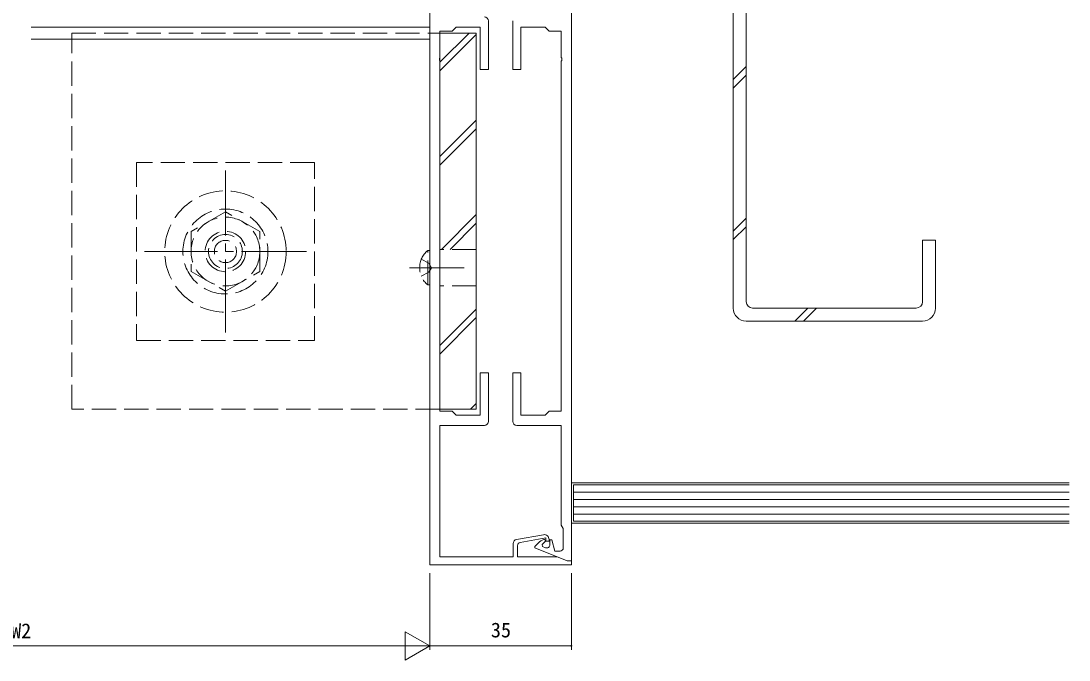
# Model space of a CAD drawing. Units: millimetres, scale not verified. Extents: x -841 to 746, y -594 to 534.
# Drawn here: x 247.5 to 506.5, y -195.5 to -37.5 of the extents above; entities that cross this region are included whole.
import ezdxf
from ezdxf.enums import TextEntityAlignment as Align

# ---------------------------------------------------------------- set-up
doc = ezdxf.new("R2010")
doc.units = ezdxf.units.MM
doc.header["$LTSCALE"] = 2
doc.linetypes.add('CHAIN2', pattern=[12, 9, -1, 1, -1])
doc.linetypes.add('DASHED3', pattern=[4, 3, -1])
for name, color, linetype, lineweight in [('0-3_YKK_12', 2, 'Continuous', 9), ('0-4_YSS_K', 3, 'Continuous', 9), ('0-5_YKK_D', 6, 'Continuous', 9), ('0-6_YKK_13', 4, 'Continuous', 9), ('0-7_YKK_11', 7, 'Continuous', 9)]:
    doc.layers.add(name, color=color, linetype=linetype, lineweight=lineweight)
doc.styles.add('ＭＳ ゴシック', font='')
doc.styles.get('ＭＳ ゴシック').set_extended_font_data('MS Gothic')

msp = doc.modelspace()

# ---------------------------------------------------------------- linework, layer by layer
at = {"layer": '0-3_YKK_12'}
for p, q in [((348.534, -38.992), (250.034, -38.992)), ((348.534, -41.992), (250.034, -41.992))]:
    msp.add_line(p, q, dxfattribs=at)
at = {"layer": '0-4_YSS_K'}
for p, q in [((423.534, -14.892), (423.534, -108.492)), ((426.734, -106.892), (426.734, -16.492)), ((423.534, -51.962), (426.734, -48.763)), ((423.534, -54.085), (426.734, -50.885)), ((423.534, -89.439), (426.734, -86.239)), ((423.534, -91.562), (426.734, -88.362)), ((468.734, -108.492), (428.334, -108.492)), ((438.758, -111.692), (441.958, -108.492)), ((440.881, -111.692), (444.081, -108.492)), ((426.734, -111.692), (470.334, -111.692)), ((383.534, -161.692), (383.534, -151.692)), ((383.534, -151.692), (506.534, -151.692)), ((384.034, -161.192), (384.034, -152.192)), ((384.034, -152.192), (506.534, -152.192)), ((384.034, -153.992), (506.534, -153.992)), ((384.034, -155.792), (506.534, -155.792)), ((384.034, -157.592), (506.534, -157.592)), ((384.034, -159.392), (506.534, -159.392)), ((506.534, -161.692), (383.534, -161.692)), ((506.534, -161.192), (384.034, -161.192))]:
    msp.add_line(p, q, dxfattribs=at)
msp.add_lwpolyline([(473.534, -108.492), (473.534, -91.692), (470.334, -91.692), (470.334, -106.892)], dxfattribs=at)
for centre, radius, start, end in [((426.734, -108.492), 3.2, 180, 270), ((428.334, -106.892), 1.6, 180, 270), ((468.734, -106.892), 1.6, 270, 0), ((470.334, -108.492), 3.2, 270, 0)]:
    msp.add_arc(centre, radius, start, end, dxfattribs=at)
at = {"layer": '0-5_YKK_D'}
for p, q in [((348.534, -173.992), (348.534, -192.992)), ((348.534, -173.992), (348.534, -192.992)), ((383.534, -173.992), (383.534, -192.992)), ((348.534, -191.992), (342.472, -188.492)), ((342.472, -188.492), (342.472, -195.492)), ((155.534, -191.992), (341.534, -191.992)), ((348.534, -191.992), (336.41, -191.992)), ((348.534, -191.992), (342.472, -195.492)), ((383.534, -191.992), (348.534, -191.992))]:
    msp.add_line(p, q, dxfattribs=at)
for start, end in [(0, 180), (180, 0)]:
    msp.add_arc((383.534, -191.992), 0.106, start, end, dxfattribs=at)
at = {"layer": '0-6_YKK_13', "linetype": 'DASHED3'}
for p, q in [((260.034, -133.492), (260.034, -40.492)), ((260.034, -40.492), (351.034, -40.492)), ((298.035, -84.677), (289.535, -89.584)), ((306.535, -89.584), (298.035, -84.677)), ((289.535, -89.584), (289.535, -99.399)), ((306.535, -99.399), (306.535, -89.584)), ((348.025, -94.242), (348.534, -94.242)), ((348.025, -102.742), (348.025, -94.242)), ((348.534, -102.742), (348.534, -94.242)), ((360.034, -93.992), (351.034, -93.992)), ((346.438, -96.417), (348.345, -97.347)), ((348.345, -97.347), (348.954, -98.492)), ((289.535, -99.399), (298.035, -104.307)), ((298.035, -104.307), (306.535, -99.399)), ((346.438, -100.567), (348.345, -99.637)), ((348.345, -99.637), (348.954, -98.492)), ((348.025, -102.742), (348.534, -102.742)), ((360.034, -102.992), (351.034, -102.992)), ((351.034, -133.492), (260.034, -133.492))]:
    msp.add_line(p, q, dxfattribs=at)
at = {"layer": '0-6_YKK_13'}
for p, q in [((351.034, -47.707), (358.249, -40.492)), ((351.034, -49.83), (360.034, -40.831)), ((351.034, -71.042), (360.034, -62.042)), ((351.034, -73.165), (360.034, -64.165)), ((351.418, -93.992), (360.034, -85.377)), ((353.541, -93.992), (360.034, -87.499)), ((351.034, -117.711), (360.034, -108.711)), ((351.034, -119.834), (360.034, -110.834)), ((358.587, -133.492), (360.034, -132.046))]:
    msp.add_line(p, q, dxfattribs=at)
at = {"layer": '0-6_YKK_13', "linetype": 'CHAIN2'}
for p, q in [((298.035, -114.492), (298.035, -74.492)), ((278.035, -94.492), (318.035, -94.492)), ((343.534, -98.492), (357.034, -98.492))]:
    msp.add_line(p, q, dxfattribs=at)
at = {"layer": '0-6_YKK_13'}
msp.add_lwpolyline([(360.034, -40.492), (351.034, -40.492), (351.034, -133.492), (360.034, -133.492)], close=True, dxfattribs=at)
at = {"layer": '0-6_YKK_13', "linetype": 'DASHED3'}
msp.add_lwpolyline([(276.035, -116.492), (320.035, -116.492), (320.035, -72.492), (276.035, -72.492)], close=True, dxfattribs=at)
for radius in [15, 10.5, 8.5, 5, 5, 4.19, 2.75]:
    msp.add_circle((298.035, -94.492), radius, dxfattribs=at)
msp.add_arc((351.566, -98.492), 5.531, 129.79411, 230.20587, dxfattribs=at)
at = {"layer": '0-7_YKK_11'}
msp.add_line((376.626, -164.511), (369.96, -165.686), dxfattribs=at)
for points in [[(348.534, -14.992), (348.534, -171.992), (383.534, -171.992), (383.534, -170.992), (382.534, -170.992), (380.059, -169.992), (370.234, -169.992), (370.234, -167.223)], [(383.534, -170.992), (383.534, -14.992)], [(363.034, -136.492), (363.034, -124.492), (361.034, -124.492), (361.034, -134.992), (355.034, -134.992), (354.034, -133.992), (351.034, -133.992), (351.034, -47.451), (350.914, -47.267), (350.914, -46.717), (351.034, -46.534), (351.034, -39.992), (354.034, -39.992), (355.034, -38.992), (361.034, -38.992), (361.034, -49.492), (363.034, -49.492), (363.034, -37.492)], [(369.034, -37.492), (369.034, -49.492), (371.034, -49.492), (371.034, -38.992), (377.034, -38.992), (378.034, -39.992), (381.034, -39.992), (381.034, -46.534), (381.154, -46.717), (381.154, -47.267), (381.034, -47.451), (381.034, -133.992), (378.034, -133.992), (377.034, -134.992), (371.034, -134.992), (371.034, -124.492), (369.034, -124.492), (369.034, -136.492)], [(369.134, -166.671), (369.134, -169.992), (351.034, -169.992), (351.034, -137.492), (362.034, -137.492)], [(370.034, -137.492), (381.034, -137.492), (381.034, -162.126), (381.534, -162.992), (381.534, -167.792)], [(370.895, -166.435), (377.234, -165.317), (377.234, -166.092), (378.034, -166.092), (378.034, -165.692)], [(377.134, -167.732), (376.398, -167.435), (376.291, -166.908), (377.11, -166.089), (376.879, -165.594), (376.175, -165.922)], [(375.606, -166.32), (374.534, -167.392), (374.534, -167.76), (382.534, -170.992), (383.534, -170.992)], [(380.734, -168.592), (379.484, -168.592), (378.734, -165.792), (378.234, -165.792), (378.234, -166.99)]]:
    msp.add_lwpolyline(points, dxfattribs=at)
for centre, radius, start, end in [((362.034, -37.492), 1, 0, 89.99998), ((362.034, -136.492), 1, 270, 359.99998), ((370.034, -136.492), 1, 180, 269.99998), ((370.134, -166.671), 1, 99.99997, 179.99995), ((376.834, -165.692), 1.2, 0.00002, 100), ((371.034, -167.223), 0.8, 100.00002, 180), ((377.02, -167.735), 2, 114.99998, 135), ((377.434, -166.99), 0.8, 247.99998, 0), ((380.734, -167.792), 0.8, 270, 359.99998)]:
    msp.add_arc(centre, radius, start, end, dxfattribs=at)

# ---------------------------------------------------------------- texts
at = {"layer": '0-5_YKK_D', "color": 4, "style": 'ＭＳ ゴシック'}
for s, p in [('W2', (245.065, -191.192)), ('35', (363.634, -190.992))]:
    msp.add_text(s, height=3.666, dxfattribs=at).set_placement(p, align=Align.BOTTOM_LEFT)

doc.saveas('drawing.dxf')
